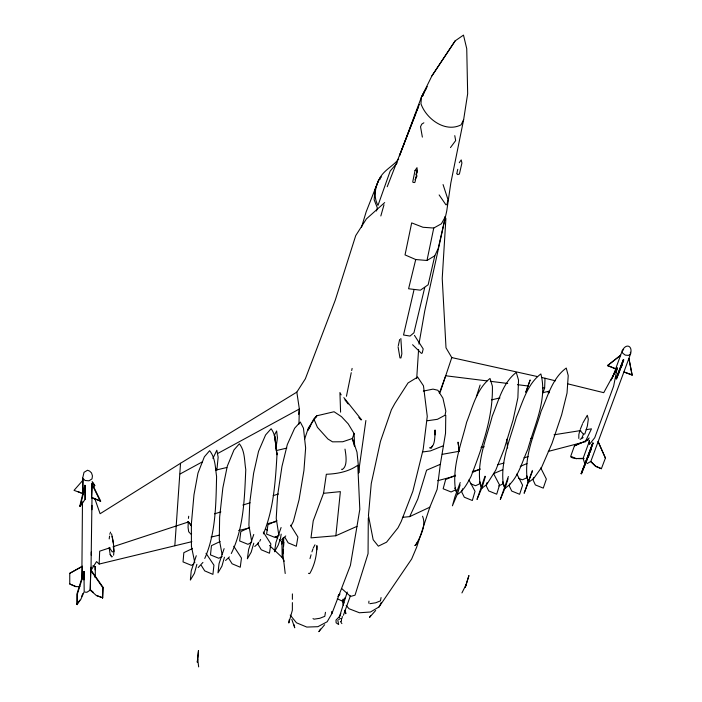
<?xml version="1.0" encoding="UTF-8"?>
<svg xmlns="http://www.w3.org/2000/svg" width="702" height="702" viewBox="0 0 702 702"><rect width="100%" height="100%" fill="white"/><g stroke="black" fill="none" stroke-linecap="round" stroke-linejoin="round"><path stroke-width="1.05" d="M292.383 602.606L292.365 610.205L288.803 623.007L289.198 619.822M292.392 599.35L292.401 593.918M309.88 573.332C314.663 564.952 316.883 555.045 316.9 545.445M76.904 604.501L76.948 593.918L83.968 571.454L84.187 591.733L80.748 599.508L76.904 604.501L79.765 600.192M316.892 549.745L316.9 546.13M77.317 604.676L77.36 594.103L84.389 571.63M368.296 518.041L368.059 553.659L355.028 595.191L350.535 596.428L341.734 588.566M81.836 578.483L82.459 503.229M82.52 495.594L82.66 478.141L84.021 472.323L87.496 470.252L89.566 471.051L91.514 472.92L92.445 475.877L92.023 478.887L88.978 480.8L85.091 480.493L82.66 478.141M82.099 579.211L82.441 566.154L69.752 573.323L69.761 583.976L75.886 586.618L79.984 586.626M82.818 494.059L83.187 479.905L74.043 490.356L83.064 493.708M381.072 597.569L380.44 600.886L375.702 602.781L369.875 603.694M83.889 579.922L83.968 571.454M84.819 485.328L85.126 499.297L80.239 506.282L79.791 506.098L84.819 485.328L85.267 485.512L85.126 499.297M445.779 415.268L445.524 433.283L440.329 464.32L437.144 489.347L429.817 507.204L416.655 547.2L411.644 559.029L379.036 606.932L370.463 612.004L359.442 612.767L349.034 608.739L346.191 605.422M90.233 590.18L90.769 569.734L102.992 587.232L102.729 597.797L96.349 595.48L90.233 590.18L90.769 569.734M91.62 497.762L92.067 483.634L100.676 501.131L91.62 497.762L92.067 483.634M91.049 567.155L90.997 570.401L96.534 561.6L99.166 564.057L191.865 541.672M91.234 555.229L91.278 551.983M91.927 509.731L91.997 505.396M95.121 569.831L95.182 566.637L95.393 577.448L94.989 577.281M102.501 598.139L102.992 587.232M298.947 424.183L299.35 409.003L296.823 392.128L305.361 378.79L335.266 300.149L355.721 235.618L366.418 218.892L384.687 202.58M341.444 621.314L341.523 618.576M92.006 497.56L90.997 570.401L91.558 568.348M337.829 620.305L338.654 624.526L336.118 622.806L336.004 620.085L339.671 616.312M174.833 545.726L180.537 463.276L296.823 392.128M542.804 393.155L544.638 388.039L545.024 378.255L541.839 377.544M99.166 564.057L99.675 551.175L109.986 547.753M285.214 573.508L282.932 554.018L283.819 537.399M342.269 616.33L342.19 617.936L341.391 618.839M427.237 86.565L421.367 97.306L420.963 103.799C426.289 118.936 445.217 132.959 461.082 124.859L463.645 119.656L467.664 93.735L466.742 48.701L463.487 35.1L455.159 40.865L431.905 75.895L421.367 97.306L399.482 155.835L418.19 107.406M416.707 378.501L418.594 349.456M418.945 344.077L424.728 311.039L446.77 210.837L450.824 183.011L463.645 119.656M282.932 554.018L283.292 549.71M283.573 546.472L283.933 542.155M196.885 564.32L194.428 573.297L190.374 580.071L191.225 570.875L196.27 555.738M368.769 603.167L368.962 601.14M216.874 470.112L218.146 457.16L216.83 450.219L212.917 458.38M113.592 555.221C114.575 548.025 113.04 540.786 111.557 533.766M197.762 659.555L198.482 650.517L197.253 662.223L197.762 659.555L198.657 666.9M224.429 557.23L221.92 566.172L217.989 572.876L219.033 563.68L224.113 548.631M335.854 535.758L340.373 491.637L323.543 493.313L313.224 520.831L310.986 537.864L335.854 535.758L356.985 526.36L359.81 509.362L357.792 465.242C348.534 471.779 337.416 473.824 326.333 474.271L323.543 493.313M109.205 538.934L109.556 536.117M188.426 518.392L188.706 516.26M298.657 414.364L299.35 409.003L217.655 453.518M253.782 543.173L251.184 552.141L247.376 558.783L248.631 549.508L253.764 534.45M258.327 542.251L258.029 544.357L261.276 549.78L269.471 553.22L270.867 543.953L263.311 532.072M358.485 472.999L365.882 420.498M275.895 448.587L277.457 437.794L276.632 430.984L274.254 435.433M281.177 534.143L280.51 538.355L278.194 545.182L274.508 551.754L275.939 542.488L281.098 527.509M356.985 526.36L350.412 565.364L331.949 613.478L327.176 621.761L317.866 626.693L306.783 627.07L296.472 622.788L290.207 615.092M346.437 396.279L351.246 372.692M351.684 370.551L352.114 368.41M416.576 172.034L416.962 170.138M343.076 599.148L342.637 601.263L344.059 602.93M434.801 255.774L428.159 284.766L420.401 290.172L408.59 288.759L415.733 259.538L405.028 254.905L411.679 222.894L423.008 227.281L433.757 228.036L441.382 223.789L445.454 216.532L438.206 248.411L434.801 255.774L426.983 260.477L415.733 259.538M426.983 260.477L433.757 228.036M281.827 544.111L283.204 537.723M398.297 345.726L399.631 339.514M414.048 289.628L403.527 334.994L410.029 336.065L413.943 332.792L424.745 287.478M80.239 506.282L85.267 485.512M376.465 210.995L377.325 207.836L374.157 199.789L374.991 189.619L378.668 180.081L380.431 178.878M384.003 204.782L380.835 215.97M310.003 558.625L311.065 554.773M460.108 484.819L457.765 493.155L452.413 505.817L454.984 496.63L460.214 482.52M462.574 488.794L461.679 491.926L464.303 497.209L472.323 500.508L475.017 491.33L468.945 479.975M485.389 476.456L482.292 486.872L477.027 499.438L485.003 476.228M466.11 584.626L465.338 587.214L468.927 575.552L466.11 584.626L461.934 592.927M361.469 227.404L366.172 211.802L378.668 180.081M487.1 482.528L486.161 485.652L488.706 490.926L496.7 494.19L499.543 485.029L493.629 473.71M508.037 478.799L505.449 487.039L500.298 499.473L508.38 476.518M509.898 483.775L509.248 485.828L511.714 491.049L519.638 494.278L522.604 485.214L516.865 474.026M476.377 396.735L480.115 385.038M532.265 471.665L524.14 493.26L532.388 470.384M533.643 477.658L532.958 479.72L535.354 484.915L543.26 488.127L546.358 479.071L540.759 467.927M444.875 216.725L445.893 218.594L442.225 278.422L446.007 347.815L451.781 357.59L440.172 392.286M304.65 439.022L308.389 427.913L316.777 415.803L334.064 411.741L341.479 416.655L348.218 423.868L354.089 433.564L354.633 446.024M311.934 551.869L312.943 548.929M347.253 592.032L339.198 617.584L340.821 613.434M354.089 433.564L352.369 438.522L354.422 446.121M577.456 458.494C595.278 457.923 571.709 460.152 570.629 456.546L574.429 445.875L581.388 442.69M109.793 534.24L110.556 532.116M343.427 615.233L350.412 595.849M583.072 458.52L589.496 440.838M612.205 378.378L622.262 350.684C625.973 342.927 632.888 345.647 630.589 353.861L590.777 461.556L595.603 466.418L601.386 468.699L595.717 466.137L590.777 461.556M615.759 372.051L617.242 367.962L613.627 386.153L594.734 437.732L589.364 444.524L589.197 440.259M439.329 393.278L445.717 375.772L487.03 380.896M581.142 473.701L592.804 443.015L586.003 462.785L581.142 473.701L592.804 443.015M581.528 473.85L593.199 443.164M616.066 378.685L623.297 359.749L623.718 359.907L618.857 373.157L616.479 378.843L616.066 378.685L623.297 359.749M588.337 457.169L589.417 454.229M590.145 452.263L591.224 449.315M621.226 367.506L622.349 364.443M601.386 468.699L605.414 458.081L598.139 441.663L605.414 458.081M616.479 378.843L623.718 359.907M387.223 186.741L415.777 113.522M416.962 110.486L419.322 104.414M580.273 429.396L582.563 423.797M632.133 375.122L628.904 358.441L632.133 375.122L623.894 371.963L632.248 374.842M398.718 159.073C393.032 166.137 384.275 169.945 379.808 178.054C375.289 186.363 373.095 196.779 377.992 205.414L390.189 171.051L397.271 162.794M576.377 458.818L571.709 456.642M607.458 365.663L620.603 355.273L607.458 365.663L615.672 368.813L607.581 365.382M574.429 445.875L588.223 439.785M581.844 437.943L583.476 434.222L584.854 433.924L587.381 425.895L588.311 419.208L587.311 415.277L582.941 422.867M81.625 596.419L82.915 593.506M204.756 558.459C215.944 532.993 215.909 503.966 216.593 476.553C215.251 467.751 215.505 457.915 209.617 450.693L204.352 456.835L197.973 473.113L193.971 494.831L191.356 524.061L191.435 546.384L194.805 562.732M402.386 517.339L409.696 516.628L417.83 498.973L426.588 470.182L440.329 464.32M415.821 174.508L417.365 171.244M231.291 553.518C243.963 527.746 244.48 497.797 245.779 469.603C244.296 460.872 245.112 451.088 239.364 443.787L233.985 449.921L227.299 466.172L222.859 487.864L219.647 517.049L219.27 539.347L222.122 554.606M548.262 451.421L585.266 441.742L591.479 428.834L586.135 429.685M259.714 541.321L260.635 539.469M263.39 533.897C273.657 509.09 275.456 481.379 276.992 454.773C275.324 446.024 276.737 436.232 271.121 428.755L265.593 434.95L258.538 451.36L253.615 473.245L249.763 502.693L248.894 525.193L251.693 541.611M610.819 380.581L611.811 378.641M612.793 376.702L617.242 367.962L603.738 392.672L568.085 383.915M313.206 419.971L308.002 430.177L310.749 425.684M290.988 526.07L293.375 521.428L299.052 499.78L303.94 470.463L305.633 447.999L303.457 428.141L300.289 422.042L294.656 428.229L287.302 444.603L281.967 466.453L277.544 495.858L276.228 518.313L278.755 534.696M379.036 606.932L381.361 602.386M415.014 179.712L417.076 175.842M313.285 547.955L314.97 544.813M421.367 97.306L426.491 88.04M315.681 417.602L316.777 415.803L313.794 418.813L317.427 427.325L327.931 439.013L332.546 441.848L342.769 441.751L352.369 438.522L356.985 452.149L359.117 472.665M320.472 629.053L318.84 631.677L324.684 624.719M96.349 595.48L102.729 597.797M202.939 562.425L198.201 567.558M455.159 40.865L431.905 75.895M370.63 615.715L369.463 617.47L375.675 610.468M75.886 586.618L69.761 583.976M459.283 162.706L461.214 159.907L461.925 163.031L459.398 174.043L457.66 174.596L456.774 173.727M345.103 597.692L342.637 601.263L337.302 598.753M79.791 506.098L82.854 501.728M93.585 487.223L94.796 485.503L92.48 482.037M415.619 545.094C420.358 537.048 426.491 525.377 422.543 516.224M415.365 545.366L417.427 542.646L415.365 545.366L414.645 545.436M337.82 596.402L339.952 593.962L338.478 595.278M450.473 147.587L455.659 140.593L454.773 135.644M229.414 556.905L225.579 560.494M585.266 441.742L589.224 437.969M258.74 542.857L254.747 546.516M281.686 539.68L285.767 535.942M547.911 392.12L548.92 391.242L549.122 392.883M590.838 461.416L587.223 463.566M457.344 494.594C463.811 490.496 467.444 483.116 471.033 476.465C482.055 447.613 493.12 417.462 492.383 386.153L490.014 378.457C476.676 389.013 472.63 407.142 466.637 422.218C461.232 444.19 452.079 466.593 455.449 489.584M481.774 488.329L479.624 481.66L481.774 488.329L486.758 484.477L495.726 470.217L504.282 448.815L513.109 419.901L517.874 397.797L518.524 380.08L516.286 372.411C502.729 382.844 498.525 401.026 492.26 416.075C486.574 437.978 476.93 460.275 480.019 483.309M623.639 349.666L622.262 350.684L622.639 353.15L625.236 355.107L628.536 355.396L630.589 353.861L630.335 352.22M528.509 482.371L526.597 475.789L528.509 482.371L533.643 478.553L541.602 467.365L552.009 443.357L561.635 414.847L567.032 393.059L568.225 375.605L566.26 368.05C552.36 378.106 547.876 396.218 541.154 411.082C534.968 432.634 524.482 454.51 527.018 477.404M583.16 437.618L580.124 439.391M90.347 590.013L86.899 592.269L85.039 592.128M338.68 619.603L340.452 618.418M379.808 178.054L381.563 176.922M423.868 122.797L421.77 124.131L420.533 126.729L422.367 137.109M180.537 463.276L100.105 513.732L94.726 498.446M417.593 377.123L408.046 382.941L394.866 403.448L391.4 409.757L380.449 441.418L371.253 483.581L368.445 515.558L373.166 539.724L378.343 546.165L386.556 542.181L398.025 527.764L401.184 521.56L412.864 491.233L423.201 449.262L427.264 416.365L423.464 385.793L417.725 377.176M193.857 563.969L191.383 565.329L183.038 561.907L183.836 552.658L192.366 548.587M69.752 573.323L82.204 566.496M180.168 473.947L202.273 461.898M222.139 556.458L218.787 558.274L210.477 554.887L211.46 545.647L220.103 541.558M251.377 542.453L247.955 544.313L239.628 540.935L240.812 531.607L249.64 527.439M279.229 535.099L274.886 537.425L266.593 534.073L267.953 524.763L276.895 520.577M455.888 489.742L451.105 491.979L443.155 488.767L445.647 479.536L455.58 475.21M409.696 516.628L429.817 507.204M480.387 483.485L475.552 485.731L470.603 483.739M498.674 485.907L503.527 483.687M527.263 477.588L522.358 479.817L518.445 478.255M472.279 472.455L480.3 468.989M493.576 473.639L502.641 469.778M443.445 445.709L430.431 450.921L422.42 452.009M520.287 466.382L526.948 463.557M113.075 546.726L188.469 521.946M214.61 513.829L220.884 511.881M242.848 505.063L250.166 502.79M273.166 495.638L278.396 494.015M437.679 480.694L455.563 475.938M472.385 471.472L479.747 469.515M497.63 464.759L503.939 463.083M523.946 457.783L528.176 456.677M423.332 391.084L433.02 389.119L437.872 390.268L442.927 398.174L445.84 411.232L445.033 415.233L437.416 419.313L427.325 420.761M190.391 533.924L191.62 533.617M112.469 556.633L111.557 556.87L110.196 554.606L109.258 548.42M211.021 537.109L219.542 535.082M238.698 530.519L249.342 527.992M267.436 523.683L275.947 521.656M276.281 450.579L286.828 448.095M491.654 399.859L499.973 397.894M215.435 470.191L226.834 467.488M542.576 392.743L548.92 391.242M442.216 454.334L458.38 451.43M481.01 447.349L484.248 446.77M530.554 438.522L532.686 438.18M554.062 434.784L580.791 430.537M309.529 573.631L308.494 573.315M490.286 381.3L507.686 383.459M517.462 384.67L528.334 386.021M542.471 387.776L544.638 388.039M451.781 357.59L537.6 376.605M545.024 378.255L555.51 380.826M92.761 565.944L95.595 566.812M94.796 485.503L92.041 481.853M78.185 491.654L81.116 492.892M91.857 497.42L100.676 501.131M312.995 618.62L314.075 619.173L319.858 618.278L324.789 616.33L325.465 612.302M265.865 529.124L267.55 530.449M275.149 536.416L277.685 538.408M279.37 539.733L281.906 541.725L282.186 557.493L284.17 561.214M429.484 447.885C435.468 447.569 434.871 434.959 435.047 430.159L435.091 434.731L435.047 430.159M90.461 589.838L93.515 592.488M269.533 545.507L282.186 557.493M412.574 344.717L421.472 353.413L422.227 353.018L423.183 348.903L414.434 335.337M341.637 469.208L342.032 469.594C347.929 466.576 345.946 454.791 344.989 449.122M110.196 554.606L111.074 555.536M583.476 434.222L579.887 430.326L578.852 434.547L578.79 438.434M189.891 533.072L188.689 531.73L188.075 527.544L188.233 521.437L191.506 525.824L188.013 521.577M343.857 397.613L361.644 419.884M344.875 399.807L348.201 403.983M358.827 417.321L360.828 419.822M90.54 570.077L102.764 587.574M439.127 194.928L445.919 204.808L446.92 204.624L448.025 199.71L443.059 184.565M109.179 547.367L112.241 551.895L113.987 551.412L113.364 547.288M206.019 553.308L213.934 565.163L212.925 574.359L204.721 570.875L201.307 565.461M340.391 621.34L341.883 623.622M233.74 546.226L241.462 558.046L240.26 567.234L232.09 563.776L228.755 558.38M290.54 525.166L297.902 537.004L296.332 546.261L288.162 542.848L284.994 537.442M584.371 462.434L583.134 458.38M504.799 488.416C517.892 479.887 521.604 462.802 527.781 449.412C534.397 425.21 547.613 399.429 540.865 373.938L540.865 373.938C527.167 384.108 522.841 402.185 516.365 417.067C510.451 438.689 500.412 460.661 503.22 483.52M341.154 394.866L339.935 392.55L340.584 412.162M91.822 483.985L100.43 501.482M215.575 467.707L216.418 469.638M456.695 492.69L455.072 487.925L456.669 492.646M291.804 619.366L294.717 627.799L294.147 624.806M504.264 486.591L502.816 481.888L504.519 487.478M344.735 610.24L345.726 613.618L345.428 611.442M113.391 543.287L112.127 536.381M342.365 600.184L343.217 605.177M398.069 346.762L399.973 357.923L400.956 357.932L401.86 353.808L400.842 338.487M345.305 610.67L345.726 613.618M331.677 611.495L331.949 613.478M458.476 445.366L458.037 442.12L459.266 451.404M458.766 447.534L459.196 450.781M506.774 439.25L507.607 448.051M456.984 173.21A10.232 1.588 -69.7 0 1 457.783 169.287M415.04 170.481L412.785 181.572L412.934 182.345L414.408 182.564L414.979 182.222L417.242 171.13L417.006 167.646L415.04 170.481M530.08 380.107L525.868 392.146L530.08 380.107M424.043 92.269L422.481 96.306L424.043 92.269M432.441 445.981L430.967 448.148L432.441 445.981M274.728 436.688L274.482 434.863L276.992 454.773L274.728 436.688"/></g></svg>
